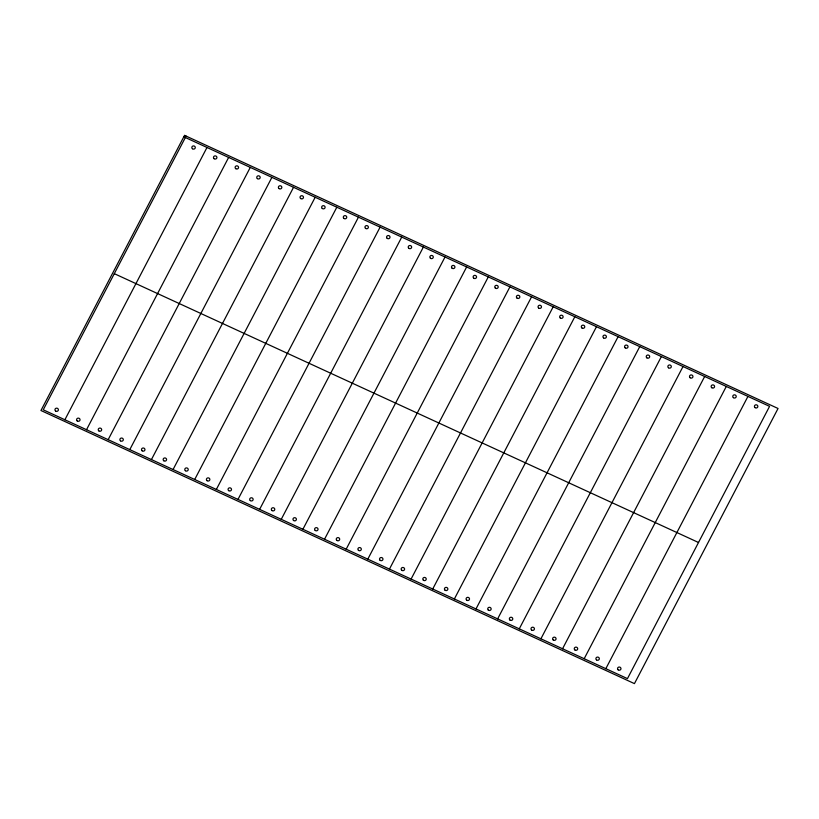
<?xml version="1.0" encoding="UTF-8"?>
<svg xmlns="http://www.w3.org/2000/svg" width="819" height="819" viewBox="0 0 819 819"><rect width="100%" height="100%" fill="white"/><g stroke="black" fill="none" stroke-linecap="round" stroke-linejoin="round"><path stroke-width="1.23" d="M186.108 136.097L43.243 409.797L627.456 678.623L769.573 406.357L183.814 136.814M64.885 419.758L206.992 147.481M86.517 429.709L228.634 157.443M108.159 439.67L250.276 167.404M129.791 449.621L271.908 177.354M151.433 459.582L293.55 187.316M173.065 469.533L315.182 197.266M194.707 479.494L336.824 207.227M216.349 489.445L358.456 217.178M237.981 499.406L380.098 227.139M259.623 509.367L401.74 237.1M281.255 519.318L423.372 247.051M302.897 529.279L445.014 257.012M324.529 539.23L466.646 266.963M346.171 549.191L488.288 276.924M367.803 559.142L509.92 286.875M389.445 569.103L531.562 296.836M411.087 579.064L553.194 306.787M432.719 589.015L574.836 316.748M454.361 598.976L596.478 326.709M475.993 608.926L618.11 336.66M497.635 618.888L639.752 346.621M519.266 628.838L661.383 356.572M540.909 638.8L683.026 366.533M562.551 648.761L704.657 376.484M584.182 658.711L726.299 386.445M605.825 668.673L747.942 396.406M114.302 273.659L698.515 542.495M184.562 135.381L40.95 410.514L634.438 683.619L778.05 408.486L184.562 135.381M755.016 407.596A1.72 1.597 4 0 0 757.821 406.715A1.72 1.597 4 0 0 755.579 404.883A1.72 1.597 4 0 0 755.016 407.596M618.14 669.829A1.72 1.597 4 0 0 620.945 668.949A1.72 1.597 4 0 0 618.693 667.116A1.72 1.597 4 0 0 618.14 669.829M711.742 387.684A1.72 1.597 4 0 0 714.547 386.803A1.72 1.597 4 0 0 712.295 384.971A1.72 1.597 4 0 0 711.742 387.684M574.856 649.917A1.72 1.597 4 0 0 577.671 649.037A1.72 1.597 4 0 0 575.419 647.205A1.72 1.597 4 0 0 574.856 649.917M733.374 397.635A1.72 1.597 4 0 0 736.189 396.754A1.72 1.597 4 0 0 733.937 394.922A1.72 1.597 4 0 0 733.374 397.635M596.498 659.879A1.72 1.597 4 0 0 599.303 658.988A1.72 1.597 4 0 0 597.061 657.155A1.72 1.597 4 0 0 596.498 659.879M690.1 377.723A1.72 1.597 4 0 0 692.915 376.842A1.72 1.597 4 0 0 690.663 375.01A1.72 1.597 4 0 0 690.1 377.723M553.224 639.967A1.72 1.597 4 0 0 556.029 639.076A1.72 1.597 4 0 0 553.777 637.243A1.72 1.597 4 0 0 553.224 639.967M668.468 367.772A1.72 1.597 4 0 0 671.273 366.881A1.72 1.597 4 0 0 669.021 365.049A1.72 1.597 4 0 0 668.468 367.772M531.582 630.006A1.72 1.597 4 0 0 534.397 629.125A1.72 1.597 4 0 0 532.145 627.293A1.72 1.597 4 0 0 531.582 630.006M625.194 347.86A1.72 1.597 4 0 0 627.999 346.969A1.72 1.597 4 0 0 625.747 345.137A1.72 1.597 4 0 0 625.194 347.86M488.308 610.094A1.72 1.597 4 0 0 491.124 609.213A1.72 1.597 4 0 0 488.871 607.381A1.72 1.597 4 0 0 488.308 610.094M646.826 357.811A1.72 1.597 4 0 0 649.641 356.93A1.72 1.597 4 0 0 647.389 355.098A1.72 1.597 4 0 0 646.826 357.811M509.95 620.044A1.72 1.597 4 0 0 512.755 619.164A1.72 1.597 4 0 0 510.503 617.331A1.72 1.597 4 0 0 509.95 620.044M538.636 308.026A1.72 1.597 4 0 0 541.451 307.145A1.72 1.597 4 0 0 539.199 305.313A1.72 1.597 4 0 0 538.636 308.026M401.76 570.27A1.72 1.597 4 0 0 404.566 569.379A1.72 1.597 4 0 0 402.313 567.547A1.72 1.597 4 0 0 401.76 570.27M560.278 317.987A1.72 1.597 4 0 0 563.083 317.107A1.72 1.597 4 0 0 560.831 315.274A1.72 1.597 4 0 0 560.278 317.987M423.392 580.221A1.72 1.597 4 0 0 426.208 579.34A1.72 1.597 4 0 0 423.955 577.508A1.72 1.597 4 0 0 423.392 580.221M603.552 337.899A1.72 1.597 4 0 0 606.357 337.018A1.72 1.597 4 0 0 604.115 335.186A1.72 1.597 4 0 0 603.552 337.899M466.676 600.132A1.72 1.597 4 0 0 469.482 599.252A1.72 1.597 4 0 0 467.229 597.42A1.72 1.597 4 0 0 466.676 600.132M581.91 327.938A1.72 1.597 4 0 0 584.725 327.057A1.72 1.597 4 0 0 582.473 325.225A1.72 1.597 4 0 0 581.91 327.938M445.034 590.182A1.72 1.597 4 0 0 447.839 589.291A1.72 1.597 4 0 0 445.597 587.458A1.72 1.597 4 0 0 445.034 590.182M517.004 298.075A1.72 1.597 4 0 0 519.809 297.184A1.72 1.597 4 0 0 517.557 295.352A1.72 1.597 4 0 0 517.004 298.075M380.118 560.309A1.72 1.597 4 0 0 382.934 559.428A1.72 1.597 4 0 0 380.681 557.596A1.72 1.597 4 0 0 380.118 560.309M473.73 278.163A1.72 1.597 4 0 0 476.535 277.272A1.72 1.597 4 0 0 474.283 275.44A1.72 1.597 4 0 0 473.73 278.163M336.844 540.397A1.72 1.597 4 0 0 339.66 539.516A1.72 1.597 4 0 0 337.408 537.684A1.72 1.597 4 0 0 336.844 540.397M452.088 268.202A1.72 1.597 4 0 0 454.893 267.322A1.72 1.597 4 0 0 452.651 265.489A1.72 1.597 4 0 0 452.088 268.202M315.213 530.436A1.72 1.597 4 0 0 318.018 529.555A1.72 1.597 4 0 0 315.765 527.723A1.72 1.597 4 0 0 315.213 530.436M495.362 288.114A1.72 1.597 4 0 0 498.177 287.234A1.72 1.597 4 0 0 495.925 285.401A1.72 1.597 4 0 0 495.362 288.114M358.487 550.348A1.72 1.597 4 0 0 361.292 549.467A1.72 1.597 4 0 0 359.039 547.635A1.72 1.597 4 0 0 358.487 550.348M408.814 248.29A1.72 1.597 4 0 0 411.619 247.41A1.72 1.597 4 0 0 409.377 245.577A1.72 1.597 4 0 0 408.814 248.29M271.939 510.524A1.72 1.597 4 0 0 274.744 509.643A1.72 1.597 4 0 0 272.492 507.811A1.72 1.597 4 0 0 271.939 510.524M365.54 228.378A1.72 1.597 4 0 0 368.345 227.487A1.72 1.597 4 0 0 366.093 225.665A1.72 1.597 4 0 0 365.54 228.378M228.655 490.612A1.72 1.597 4 0 0 231.47 489.731A1.72 1.597 4 0 0 229.218 487.899A1.72 1.597 4 0 0 228.655 490.612M387.172 238.329A1.72 1.597 4 0 0 389.987 237.449A1.72 1.597 4 0 0 387.735 235.616A1.72 1.597 4 0 0 387.172 238.329M250.297 500.573A1.72 1.597 4 0 0 253.102 499.682A1.72 1.597 4 0 0 250.86 497.85A1.72 1.597 4 0 0 250.297 500.573M430.456 258.251A1.72 1.597 4 0 0 433.261 257.361A1.72 1.597 4 0 0 431.009 255.528A1.72 1.597 4 0 0 430.456 258.251M293.571 520.485A1.72 1.597 4 0 0 296.376 519.594A1.72 1.597 4 0 0 294.134 517.762A1.72 1.597 4 0 0 293.571 520.485M300.624 198.505A1.72 1.597 4 0 0 303.439 197.625A1.72 1.597 4 0 0 301.187 195.792A1.72 1.597 4 0 0 300.624 198.505M163.749 460.739A1.72 1.597 4 0 0 166.554 459.858A1.72 1.597 4 0 0 164.302 458.026A1.72 1.597 4 0 0 163.749 460.739M343.898 218.417A1.72 1.597 4 0 0 346.713 217.537A1.72 1.597 4 0 0 344.461 215.704A1.72 1.597 4 0 0 343.898 218.417M207.023 480.661A1.72 1.597 4 0 0 209.828 479.77A1.72 1.597 4 0 0 207.576 477.938A1.72 1.597 4 0 0 207.023 480.661M322.266 208.466A1.72 1.597 4 0 0 325.071 207.576A1.72 1.597 4 0 0 322.819 205.743A1.72 1.597 4 0 0 322.266 208.466M185.381 470.7A1.72 1.597 4 0 0 188.196 469.819A1.72 1.597 4 0 0 185.944 467.987A1.72 1.597 4 0 0 185.381 470.7M278.992 188.554A1.72 1.597 4 0 0 281.797 187.664A1.72 1.597 4 0 0 279.545 185.831A1.72 1.597 4 0 0 278.992 188.554M142.107 450.788A1.72 1.597 4 0 0 144.922 449.897A1.72 1.597 4 0 0 142.67 448.075A1.72 1.597 4 0 0 142.107 450.788M257.35 178.593A1.72 1.597 4 0 0 260.155 177.713A1.72 1.597 4 0 0 257.913 175.88A1.72 1.597 4 0 0 257.35 178.593M120.475 440.827A1.72 1.597 4 0 0 123.28 439.946A1.72 1.597 4 0 0 121.028 438.114A1.72 1.597 4 0 0 120.475 440.827M235.708 168.632A1.72 1.597 4 0 0 238.524 167.752A1.72 1.597 4 0 0 236.271 165.919A1.72 1.597 4 0 0 235.708 168.632M98.833 430.876A1.72 1.597 4 0 0 101.638 429.985A1.72 1.597 4 0 0 99.396 428.153A1.72 1.597 4 0 0 98.833 430.876M214.076 158.681A1.72 1.597 4 0 0 216.881 157.801A1.72 1.597 4 0 0 214.629 155.968A1.72 1.597 4 0 0 214.076 158.681M77.191 420.915A1.72 1.597 4 0 0 80.006 420.034A1.72 1.597 4 0 0 77.754 418.202A1.72 1.597 4 0 0 77.191 420.915M192.434 148.72A1.72 1.597 4 0 0 195.25 147.84A1.72 1.597 4 0 0 192.997 146.007A1.72 1.597 4 0 0 192.434 148.72M55.559 410.964A1.72 1.597 4 0 0 58.364 410.073A1.72 1.597 4 0 0 56.112 408.241A1.72 1.597 4 0 0 55.559 410.964"/></g></svg>
